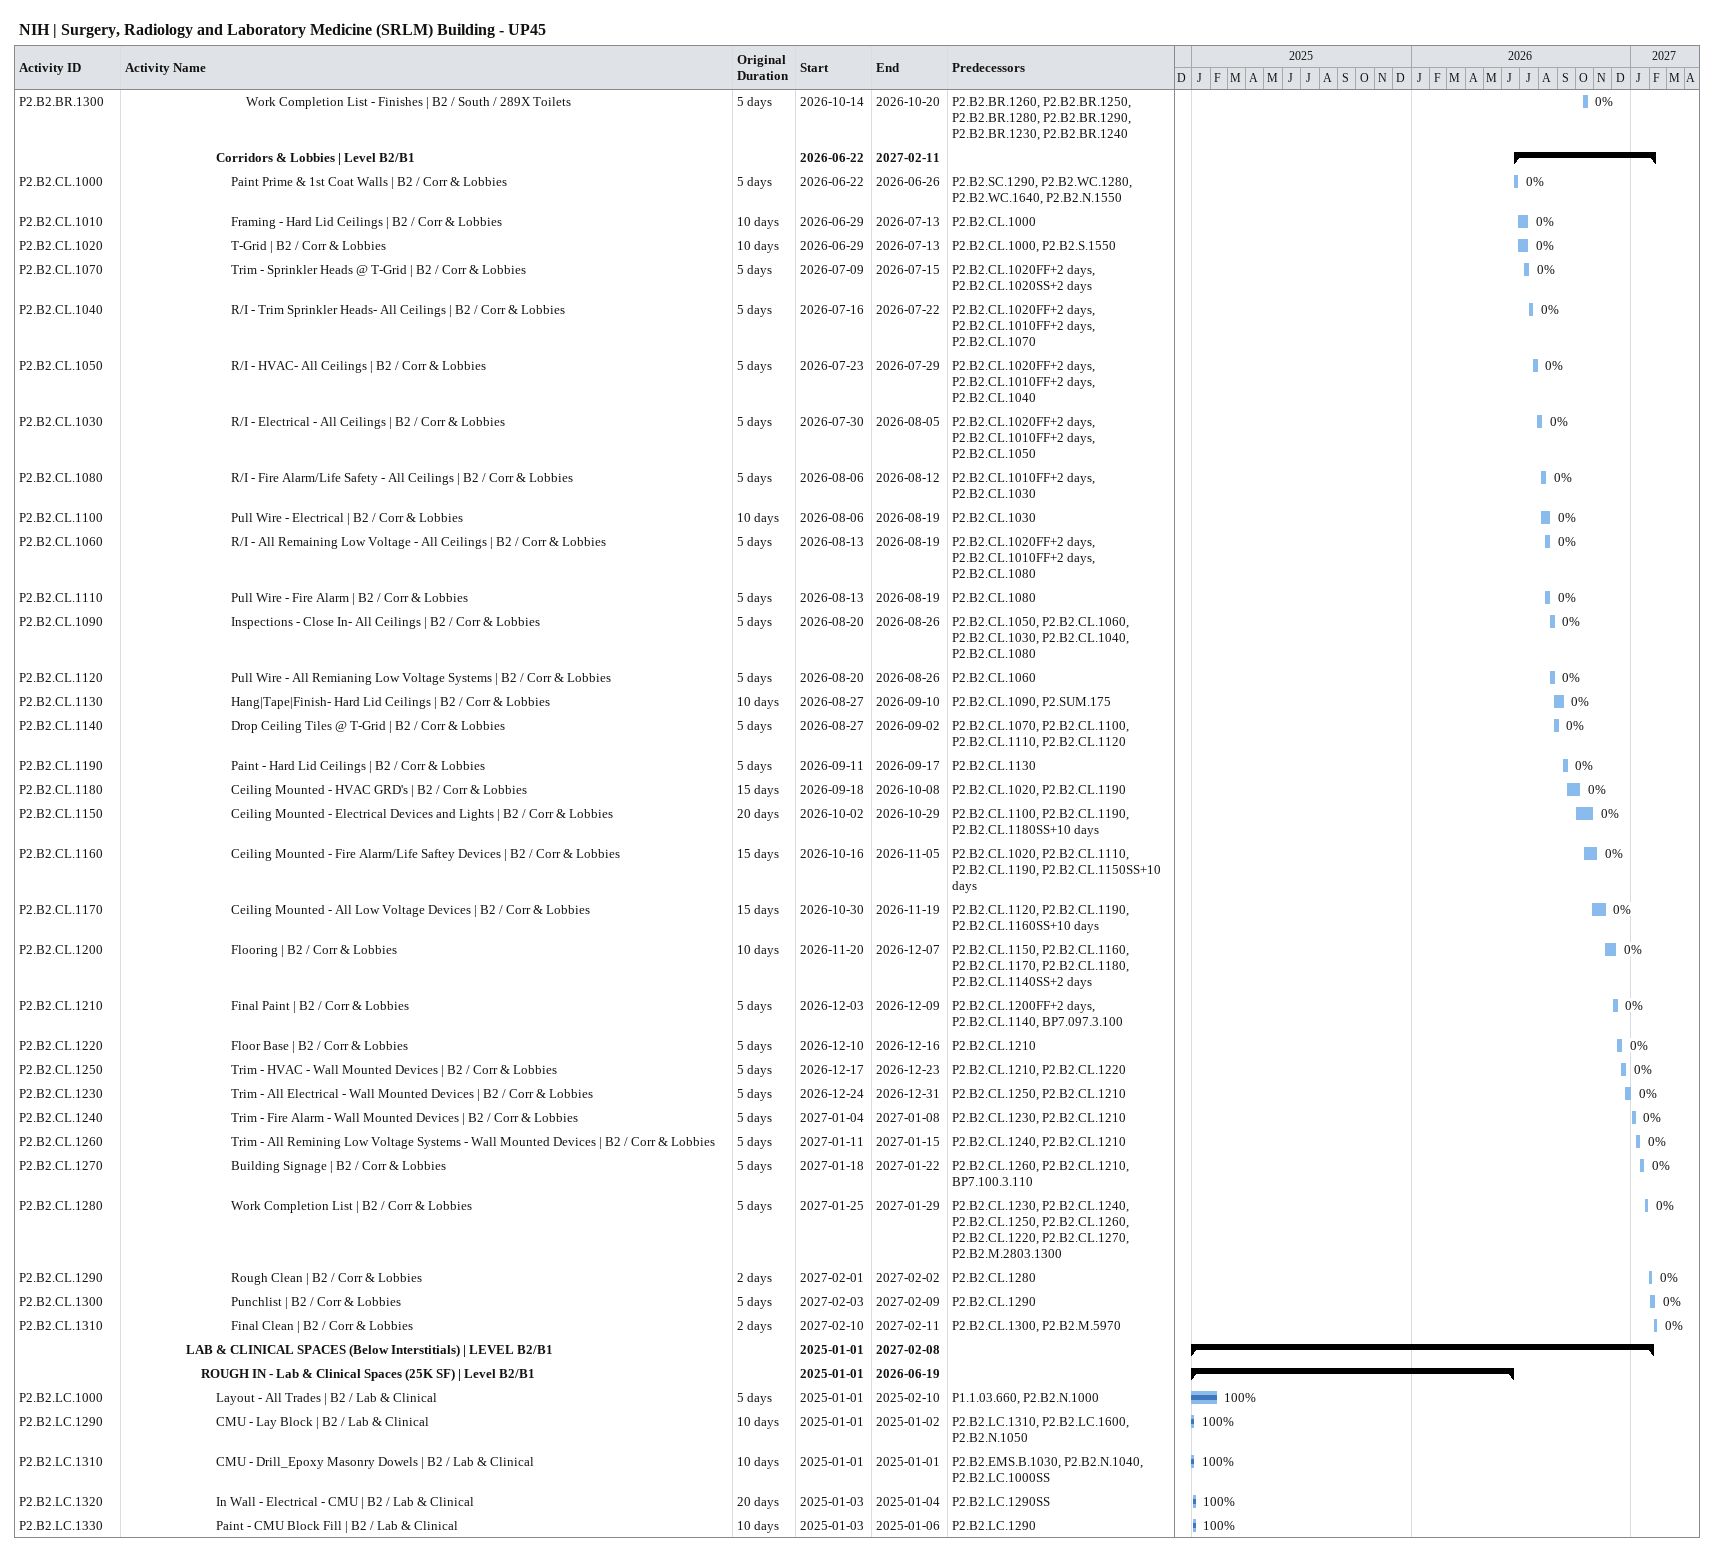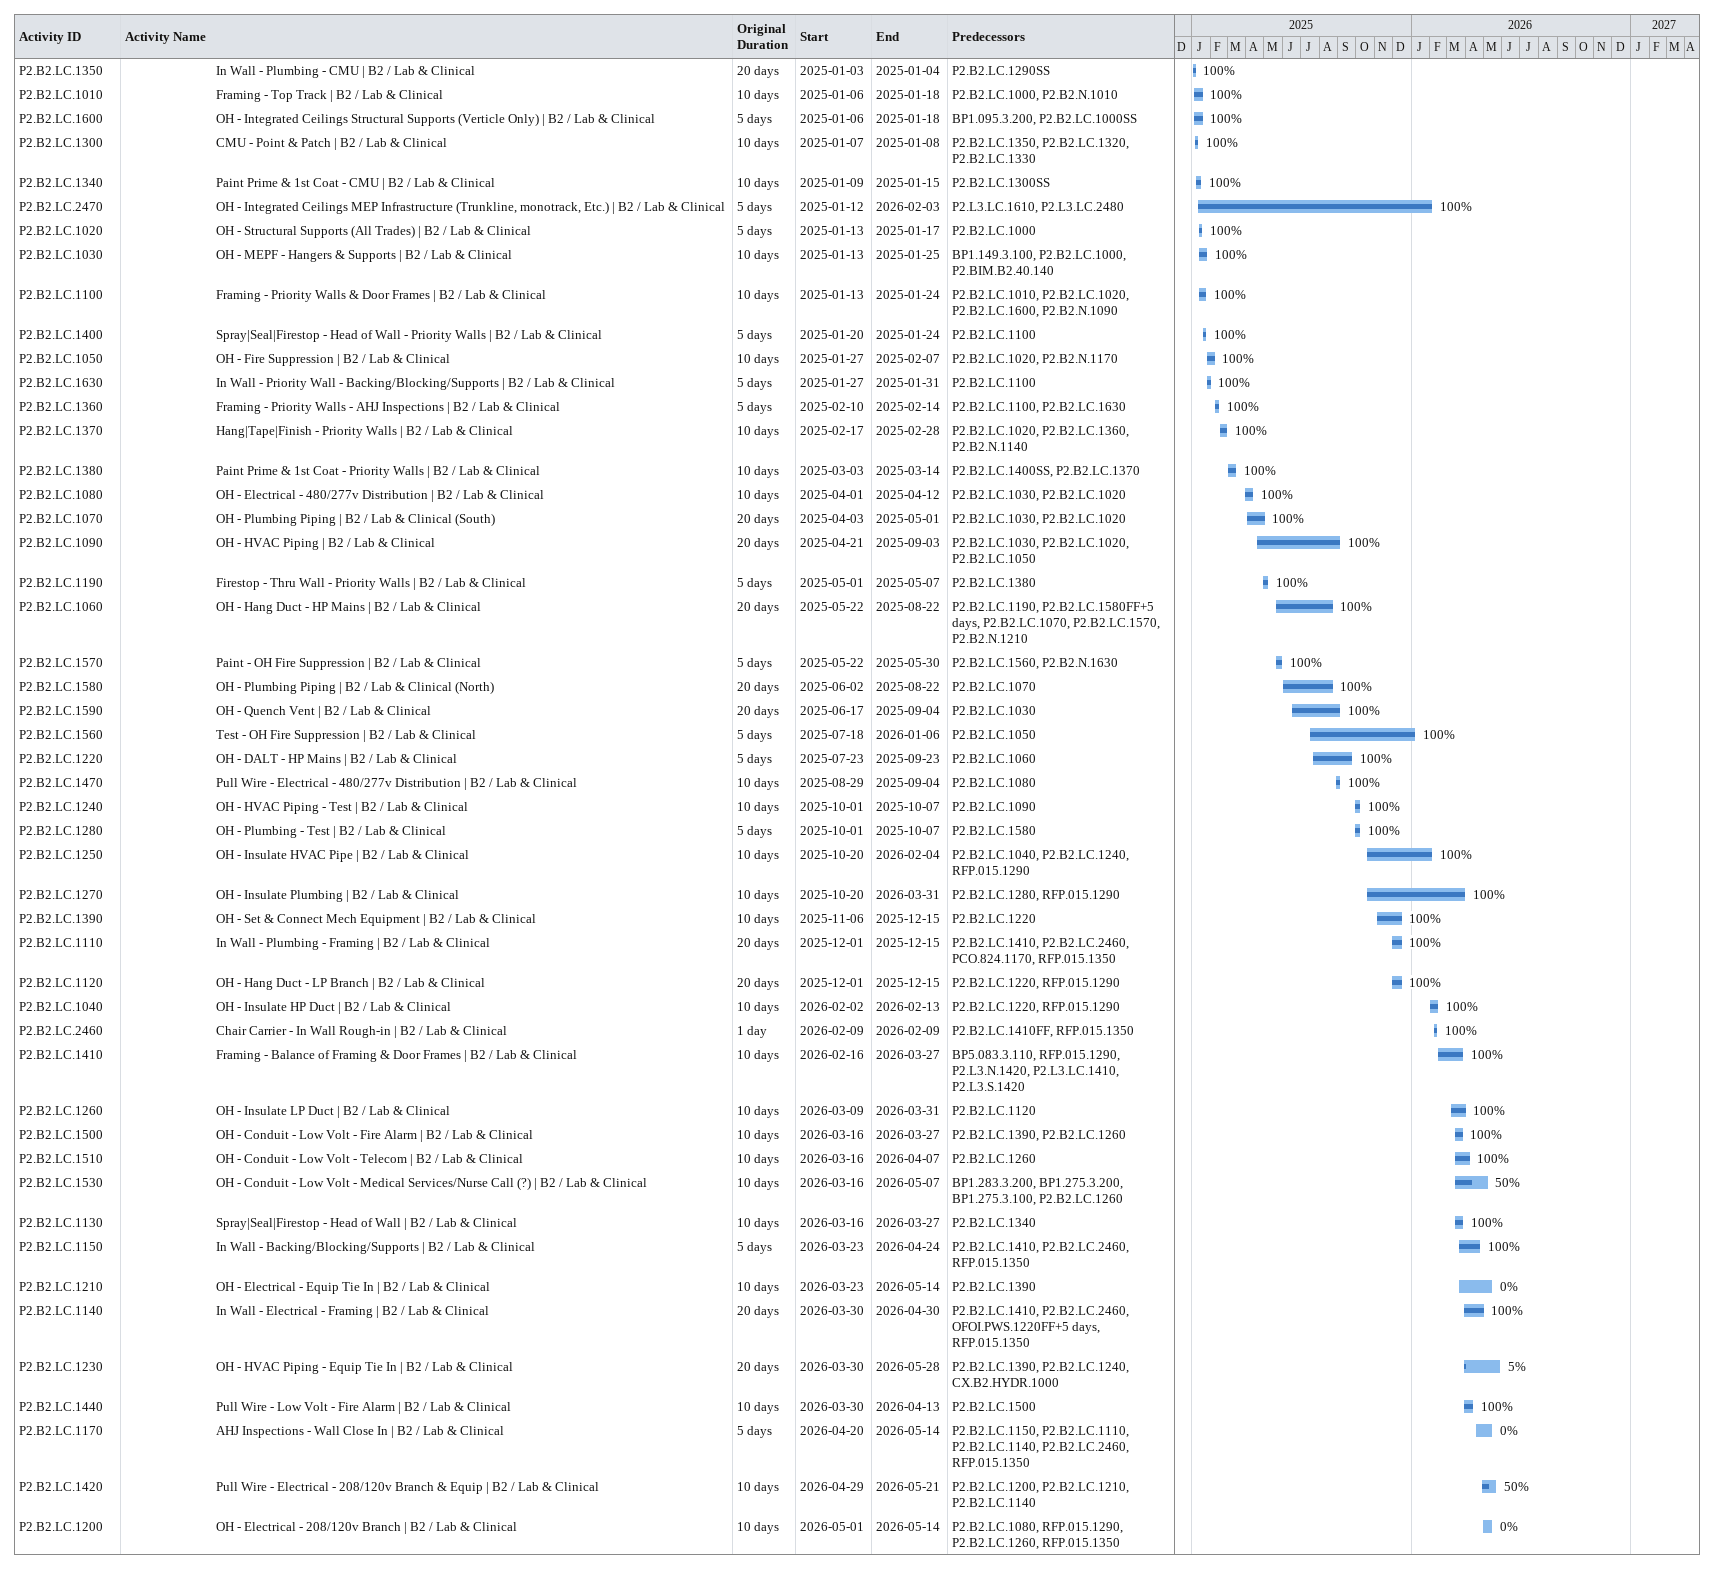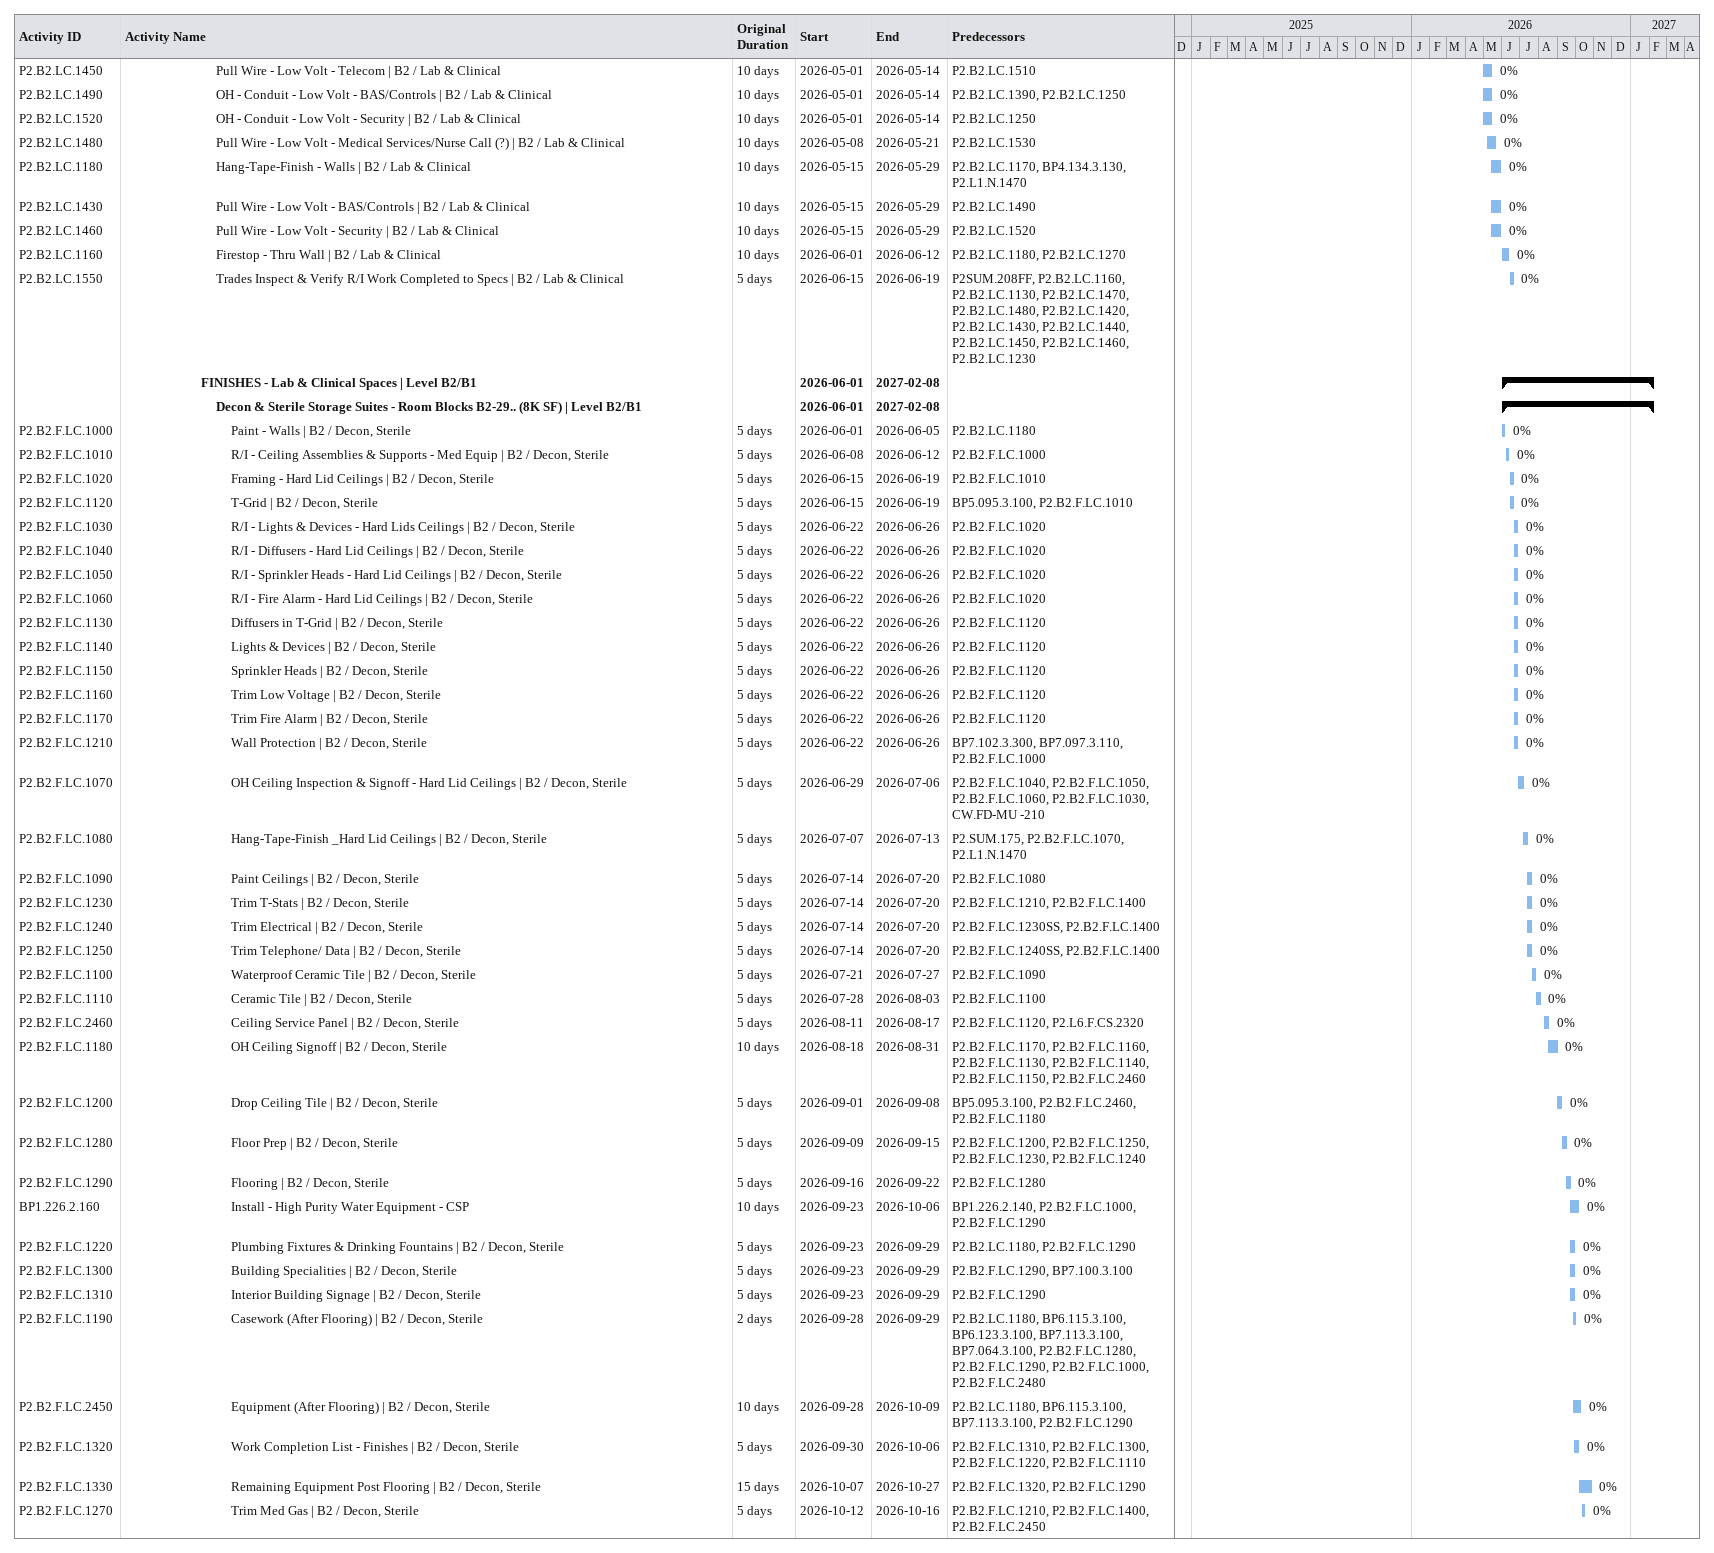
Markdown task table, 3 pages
NIH | Surgery, Radiology and Laboratory Medicine (SRLM) Building - UP45

| ID | Level | Task | Original duration | Start | Finish | Predecessors | % complete |
|---|---|---|---|---|---|---|---|
| P2.B2.BR.1300 | 9 | Work Completion List - Finishes \| B2 / South / 289X Toilets | 5d | 2026-10-14 | 2026-10-20 | P2.B2.BR.1260, P2.B2.BR.1250, P2.B2.BR.1280, P2.B2.BR.1290, P2.B2.BR.1230, P2.B2.BR.1240 | 0 |
|  | 7 | **Corridors & Lobbies \| Level B2/B1** |  | 2026-06-22 | 2027-02-11 |  |  |
| P2.B2.CL.1000 | 8 | Paint Prime & 1st Coat Walls \| B2 / Corr & Lobbies | 5d | 2026-06-22 | 2026-06-26 | P2.B2.SC.1290, P2.B2.WC.1280, P2.B2.WC.1640, P2.B2.N.1550 | 0 |
| P2.B2.CL.1010 | 8 | Framing - Hard Lid Ceilings \| B2 / Corr & Lobbies | 10d | 2026-06-29 | 2026-07-13 | P2.B2.CL.1000 | 0 |
| P2.B2.CL.1020 | 8 | T-Grid \| B2 / Corr & Lobbies | 10d | 2026-06-29 | 2026-07-13 | P2.B2.CL.1000, P2.B2.S.1550 | 0 |
| P2.B2.CL.1070 | 8 | Trim - Sprinkler Heads @ T-Grid \| B2 / Corr & Lobbies | 5d | 2026-07-09 | 2026-07-15 | P2.B2.CL.1020FF+2d, P2.B2.CL.1020SS+2d | 0 |
| P2.B2.CL.1040 | 8 | R/I - Trim Sprinkler Heads- All Ceilings \| B2 / Corr & Lobbies | 5d | 2026-07-16 | 2026-07-22 | P2.B2.CL.1020FF+2d, P2.B2.CL.1010FF+2d, P2.B2.CL.1070 | 0 |
| P2.B2.CL.1050 | 8 | R/I - HVAC- All Ceilings \| B2 / Corr & Lobbies | 5d | 2026-07-23 | 2026-07-29 | P2.B2.CL.1020FF+2d, P2.B2.CL.1010FF+2d, P2.B2.CL.1040 | 0 |
| P2.B2.CL.1030 | 8 | R/I - Electrical - All Ceilings \| B2 / Corr & Lobbies | 5d | 2026-07-30 | 2026-08-05 | P2.B2.CL.1020FF+2d, P2.B2.CL.1010FF+2d, P2.B2.CL.1050 | 0 |
| P2.B2.CL.1080 | 8 | R/I - Fire Alarm/Life Safety - All Ceilings \| B2 / Corr & Lobbies | 5d | 2026-08-06 | 2026-08-12 | P2.B2.CL.1010FF+2d, P2.B2.CL.1030 | 0 |
| P2.B2.CL.1100 | 8 | Pull Wire - Electrical \| B2 / Corr & Lobbies | 10d | 2026-08-06 | 2026-08-19 | P2.B2.CL.1030 | 0 |
| P2.B2.CL.1060 | 8 | R/I - All Remaining Low Voltage - All Ceilings \| B2 / Corr & Lobbies | 5d | 2026-08-13 | 2026-08-19 | P2.B2.CL.1020FF+2d, P2.B2.CL.1010FF+2d, P2.B2.CL.1080 | 0 |
| P2.B2.CL.1110 | 8 | Pull Wire - Fire Alarm \| B2 / Corr & Lobbies | 5d | 2026-08-13 | 2026-08-19 | P2.B2.CL.1080 | 0 |
| P2.B2.CL.1090 | 8 | Inspections - Close In- All Ceilings \| B2 / Corr & Lobbies | 5d | 2026-08-20 | 2026-08-26 | P2.B2.CL.1050, P2.B2.CL.1060, P2.B2.CL.1030, P2.B2.CL.1040, P2.B2.CL.1080 | 0 |
| P2.B2.CL.1120 | 8 | Pull Wire - All Remianing Low Voltage Systems \| B2 / Corr & Lobbies | 5d | 2026-08-20 | 2026-08-26 | P2.B2.CL.1060 | 0 |
| P2.B2.CL.1130 | 8 | Hang\|Tape\|Finish- Hard Lid Ceilings \| B2 / Corr & Lobbies | 10d | 2026-08-27 | 2026-09-10 | P2.B2.CL.1090, P2.SUM.175 | 0 |
| P2.B2.CL.1140 | 8 | Drop Ceiling Tiles @ T-Grid \| B2 / Corr & Lobbies | 5d | 2026-08-27 | 2026-09-02 | P2.B2.CL.1070, P2.B2.CL.1100, P2.B2.CL.1110, P2.B2.CL.1120 | 0 |
| P2.B2.CL.1190 | 8 | Paint - Hard Lid Ceilings \| B2 / Corr & Lobbies | 5d | 2026-09-11 | 2026-09-17 | P2.B2.CL.1130 | 0 |
| P2.B2.CL.1180 | 8 | Ceiling Mounted - HVAC GRD's \| B2 / Corr & Lobbies | 15d | 2026-09-18 | 2026-10-08 | P2.B2.CL.1020, P2.B2.CL.1190 | 0 |
| P2.B2.CL.1150 | 8 | Ceiling Mounted - Electrical Devices and Lights \| B2 / Corr & Lobbies | 20d | 2026-10-02 | 2026-10-29 | P2.B2.CL.1100, P2.B2.CL.1190, P2.B2.CL.1180SS+10d | 0 |
| P2.B2.CL.1160 | 8 | Ceiling Mounted - Fire Alarm/Life Saftey Devices \| B2 / Corr & Lobbies | 15d | 2026-10-16 | 2026-11-05 | P2.B2.CL.1020, P2.B2.CL.1110, P2.B2.CL.1190, P2.B2.CL.1150SS+10d | 0 |
| P2.B2.CL.1170 | 8 | Ceiling Mounted - All Low Voltage Devices \| B2 / Corr & Lobbies | 15d | 2026-10-30 | 2026-11-19 | P2.B2.CL.1120, P2.B2.CL.1190, P2.B2.CL.1160SS+10d | 0 |
| P2.B2.CL.1200 | 8 | Flooring \| B2 / Corr & Lobbies | 10d | 2026-11-20 | 2026-12-07 | P2.B2.CL.1150, P2.B2.CL.1160, P2.B2.CL.1170, P2.B2.CL.1180, P2.B2.CL.1140SS+2d | 0 |
| P2.B2.CL.1210 | 8 | Final Paint \| B2 / Corr & Lobbies | 5d | 2026-12-03 | 2026-12-09 | P2.B2.CL.1200FF+2d, P2.B2.CL.1140, BP7.097.3.100 | 0 |
| P2.B2.CL.1220 | 8 | Floor Base \| B2 / Corr & Lobbies | 5d | 2026-12-10 | 2026-12-16 | P2.B2.CL.1210 | 0 |
| P2.B2.CL.1250 | 8 | Trim - HVAC - Wall Mounted Devices \| B2 / Corr & Lobbies | 5d | 2026-12-17 | 2026-12-23 | P2.B2.CL.1210, P2.B2.CL.1220 | 0 |
| P2.B2.CL.1230 | 8 | Trim - All Electrical - Wall Mounted Devices \| B2 / Corr & Lobbies | 5d | 2026-12-24 | 2026-12-31 | P2.B2.CL.1250, P2.B2.CL.1210 | 0 |
| P2.B2.CL.1240 | 8 | Trim - Fire Alarm - Wall Mounted Devices \| B2 / Corr & Lobbies | 5d | 2027-01-04 | 2027-01-08 | P2.B2.CL.1230, P2.B2.CL.1210 | 0 |
| P2.B2.CL.1260 | 8 | Trim - All Remining Low Voltage Systems - Wall Mounted Devices \| B2 / Corr & Lobbies | 5d | 2027-01-11 | 2027-01-15 | P2.B2.CL.1240, P2.B2.CL.1210 | 0 |
| P2.B2.CL.1270 | 8 | Building Signage \| B2 / Corr & Lobbies | 5d | 2027-01-18 | 2027-01-22 | P2.B2.CL.1260, P2.B2.CL.1210, BP7.100.3.110 | 0 |
| P2.B2.CL.1280 | 8 | Work Completion List \| B2 / Corr & Lobbies | 5d | 2027-01-25 | 2027-01-29 | P2.B2.CL.1230, P2.B2.CL.1240, P2.B2.CL.1250, P2.B2.CL.1260, P2.B2.CL.1220, P2.B2.CL.1270, P2.B2.M.2803.1300 | 0 |
| P2.B2.CL.1290 | 8 | Rough Clean \| B2 / Corr & Lobbies | 2d | 2027-02-01 | 2027-02-02 | P2.B2.CL.1280 | 0 |
| P2.B2.CL.1300 | 8 | Punchlist \| B2 / Corr & Lobbies | 5d | 2027-02-03 | 2027-02-09 | P2.B2.CL.1290 | 0 |
| P2.B2.CL.1310 | 8 | Final Clean \| B2 / Corr & Lobbies | 2d | 2027-02-10 | 2027-02-11 | P2.B2.CL.1300, P2.B2.M.5970 | 0 |
|  | 5 | **LAB & CLINICAL SPACES (Below Interstitials) \| LEVEL B2/B1** |  | 2025-01-01 | 2027-02-08 |  |  |
|  | 6 | **ROUGH IN - Lab & Clinical Spaces (25K SF) \| Level B2/B1** |  | 2025-01-01 | 2026-06-19 |  |  |
| P2.B2.LC.1000 | 7 | Layout - All Trades \| B2 / Lab & Clinical | 5d | 2025-01-01 | 2025-02-10 | P1.1.03.660, P2.B2.N.1000 | 100 |
| P2.B2.LC.1290 | 7 | CMU - Lay Block \| B2 / Lab & Clinical | 10d | 2025-01-01 | 2025-01-02 | P2.B2.LC.1310, P2.B2.LC.1600, P2.B2.N.1050 | 100 |
| P2.B2.LC.1310 | 7 | CMU - Drill_Epoxy Masonry Dowels \| B2 / Lab & Clinical | 10d | 2025-01-01 | 2025-01-01 | P2.B2.EMS.B.1030, P2.B2.N.1040, P2.B2.LC.1000SS | 100 |
| P2.B2.LC.1320 | 7 | In Wall - Electrical - CMU \| B2 / Lab & Clinical | 20d | 2025-01-03 | 2025-01-04 | P2.B2.LC.1290SS | 100 |
| P2.B2.LC.1330 | 7 | Paint - CMU Block Fill \| B2 / Lab & Clinical | 10d | 2025-01-03 | 2025-01-06 | P2.B2.LC.1290 | 100 |
| P2.B2.LC.1350 | 7 | In Wall - Plumbing - CMU \| B2 / Lab & Clinical | 20d | 2025-01-03 | 2025-01-04 | P2.B2.LC.1290SS | 100 |
| P2.B2.LC.1010 | 7 | Framing - Top Track \| B2 / Lab & Clinical | 10d | 2025-01-06 | 2025-01-18 | P2.B2.LC.1000, P2.B2.N.1010 | 100 |
| P2.B2.LC.1600 | 7 | OH - Integrated Ceilings Structural Supports (Verticle Only) \| B2 / Lab & Clinical | 5d | 2025-01-06 | 2025-01-18 | BP1.095.3.200, P2.B2.LC.1000SS | 100 |
| P2.B2.LC.1300 | 7 | CMU - Point & Patch \| B2 / Lab & Clinical | 10d | 2025-01-07 | 2025-01-08 | P2.B2.LC.1350, P2.B2.LC.1320, P2.B2.LC.1330 | 100 |
| P2.B2.LC.1340 | 7 | Paint Prime & 1st Coat - CMU \| B2 / Lab & Clinical | 10d | 2025-01-09 | 2025-01-15 | P2.B2.LC.1300SS | 100 |
| P2.B2.LC.2470 | 7 | OH - Integrated Ceilings MEP Infrastructure (Trunkline, monotrack, Etc.) \| B2 / Lab & Clinical | 5d | 2025-01-12 | 2026-02-03 | P2.L3.LC.1610, P2.L3.LC.2480 | 100 |
| P2.B2.LC.1020 | 7 | OH - Structural Supports (All Trades) \| B2 / Lab & Clinical | 5d | 2025-01-13 | 2025-01-17 | P2.B2.LC.1000 | 100 |
| P2.B2.LC.1030 | 7 | OH - MEPF - Hangers & Supports \| B2 / Lab & Clinical | 10d | 2025-01-13 | 2025-01-25 | BP1.149.3.100, P2.B2.LC.1000, P2.BIM.B2.40.140 | 100 |
| P2.B2.LC.1100 | 7 | Framing - Priority Walls & Door Frames \| B2 / Lab & Clinical | 10d | 2025-01-13 | 2025-01-24 | P2.B2.LC.1010, P2.B2.LC.1020, P2.B2.LC.1600, P2.B2.N.1090 | 100 |
| P2.B2.LC.1400 | 7 | Spray\|Seal\|Firestop - Head of Wall - Priority Walls \| B2 / Lab & Clinical | 5d | 2025-01-20 | 2025-01-24 | P2.B2.LC.1100 | 100 |
| P2.B2.LC.1050 | 7 | OH - Fire Suppression \| B2 / Lab & Clinical | 10d | 2025-01-27 | 2025-02-07 | P2.B2.LC.1020, P2.B2.N.1170 | 100 |
| P2.B2.LC.1630 | 7 | In Wall - Priority Wall - Backing/Blocking/Supports \| B2 / Lab & Clinical | 5d | 2025-01-27 | 2025-01-31 | P2.B2.LC.1100 | 100 |
| P2.B2.LC.1360 | 7 | Framing - Priority Walls - AHJ Inspections \| B2 / Lab & Clinical | 5d | 2025-02-10 | 2025-02-14 | P2.B2.LC.1100, P2.B2.LC.1630 | 100 |
| P2.B2.LC.1370 | 7 | Hang\|Tape\|Finish - Priority Walls \| B2 / Lab & Clinical | 10d | 2025-02-17 | 2025-02-28 | P2.B2.LC.1020, P2.B2.LC.1360, P2.B2.N.1140 | 100 |
| P2.B2.LC.1380 | 7 | Paint Prime & 1st Coat - Priority Walls \| B2 / Lab & Clinical | 10d | 2025-03-03 | 2025-03-14 | P2.B2.LC.1400SS, P2.B2.LC.1370 | 100 |
| P2.B2.LC.1080 | 7 | OH - Electrical - 480/277v Distribution \| B2 / Lab & Clinical | 10d | 2025-04-01 | 2025-04-12 | P2.B2.LC.1030, P2.B2.LC.1020 | 100 |
| P2.B2.LC.1070 | 7 | OH - Plumbing Piping \| B2 / Lab & Clinical (South) | 20d | 2025-04-03 | 2025-05-01 | P2.B2.LC.1030, P2.B2.LC.1020 | 100 |
| P2.B2.LC.1090 | 7 | OH - HVAC Piping \| B2 / Lab & Clinical | 20d | 2025-04-21 | 2025-09-03 | P2.B2.LC.1030, P2.B2.LC.1020, P2.B2.LC.1050 | 100 |
| P2.B2.LC.1190 | 7 | Firestop - Thru Wall - Priority Walls \| B2 / Lab & Clinical | 5d | 2025-05-01 | 2025-05-07 | P2.B2.LC.1380 | 100 |
| P2.B2.LC.1060 | 7 | OH - Hang Duct - HP Mains \| B2 / Lab & Clinical | 20d | 2025-05-22 | 2025-08-22 | P2.B2.LC.1190, P2.B2.LC.1580FF+5d, P2.B2.LC.1070, P2.B2.LC.1570, P2.B2.N.1210 | 100 |
| P2.B2.LC.1570 | 7 | Paint - OH Fire Suppression \| B2 / Lab & Clinical | 5d | 2025-05-22 | 2025-05-30 | P2.B2.LC.1560, P2.B2.N.1630 | 100 |
| P2.B2.LC.1580 | 7 | OH - Plumbing Piping \| B2 / Lab & Clinical (North) | 20d | 2025-06-02 | 2025-08-22 | P2.B2.LC.1070 | 100 |
| P2.B2.LC.1590 | 7 | OH - Quench Vent \| B2 / Lab & Clinical | 20d | 2025-06-17 | 2025-09-04 | P2.B2.LC.1030 | 100 |
| P2.B2.LC.1560 | 7 | Test - OH Fire Suppression \| B2 / Lab & Clinical | 5d | 2025-07-18 | 2026-01-06 | P2.B2.LC.1050 | 100 |
| P2.B2.LC.1220 | 7 | OH - DALT - HP Mains \| B2 / Lab & Clinical | 5d | 2025-07-23 | 2025-09-23 | P2.B2.LC.1060 | 100 |
| P2.B2.LC.1470 | 7 | Pull Wire - Electrical - 480/277v Distribution \| B2 / Lab & Clinical | 10d | 2025-08-29 | 2025-09-04 | P2.B2.LC.1080 | 100 |
| P2.B2.LC.1240 | 7 | OH - HVAC Piping - Test \| B2 / Lab & Clinical | 10d | 2025-10-01 | 2025-10-07 | P2.B2.LC.1090 | 100 |
| P2.B2.LC.1280 | 7 | OH - Plumbing - Test \| B2 / Lab & Clinical | 5d | 2025-10-01 | 2025-10-07 | P2.B2.LC.1580 | 100 |
| P2.B2.LC.1250 | 7 | OH - Insulate HVAC Pipe \| B2 / Lab & Clinical | 10d | 2025-10-20 | 2026-02-04 | P2.B2.LC.1040, P2.B2.LC.1240, RFP.015.1290 | 100 |
| P2.B2.LC.1270 | 7 | OH - Insulate Plumbing \| B2 / Lab & Clinical | 10d | 2025-10-20 | 2026-03-31 | P2.B2.LC.1280, RFP.015.1290 | 100 |
| P2.B2.LC.1390 | 7 | OH - Set & Connect Mech Equipment \| B2 / Lab & Clinical | 10d | 2025-11-06 | 2025-12-15 | P2.B2.LC.1220 | 100 |
| P2.B2.LC.1110 | 7 | In Wall - Plumbing - Framing \| B2 / Lab & Clinical | 20d | 2025-12-01 | 2025-12-15 | P2.B2.LC.1410, P2.B2.LC.2460, PCO.824.1170, RFP.015.1350 | 100 |
| P2.B2.LC.1120 | 7 | OH - Hang Duct - LP Branch \| B2 / Lab & Clinical | 20d | 2025-12-01 | 2025-12-15 | P2.B2.LC.1220, RFP.015.1290 | 100 |
| P2.B2.LC.1040 | 7 | OH - Insulate HP Duct \| B2 / Lab & Clinical | 10d | 2026-02-02 | 2026-02-13 | P2.B2.LC.1220, RFP.015.1290 | 100 |
| P2.B2.LC.2460 | 7 | Chair Carrier - In Wall Rough-in \| B2 / Lab & Clinical | 1d | 2026-02-09 | 2026-02-09 | P2.B2.LC.1410FF, RFP.015.1350 | 100 |
| P2.B2.LC.1410 | 7 | Framing - Balance of Framing & Door Frames \| B2 / Lab & Clinical | 10d | 2026-02-16 | 2026-03-27 | BP5.083.3.110, RFP.015.1290, P2.L3.N.1420, P2.L3.LC.1410, P2.L3.S.1420 | 100 |
| P2.B2.LC.1260 | 7 | OH - Insulate LP Duct \| B2 / Lab & Clinical | 10d | 2026-03-09 | 2026-03-31 | P2.B2.LC.1120 | 100 |
| P2.B2.LC.1500 | 7 | OH - Conduit - Low Volt - Fire Alarm \| B2 / Lab & Clinical | 10d | 2026-03-16 | 2026-03-27 | P2.B2.LC.1390, P2.B2.LC.1260 | 100 |
| P2.B2.LC.1510 | 7 | OH - Conduit - Low Volt - Telecom \| B2 / Lab & Clinical | 10d | 2026-03-16 | 2026-04-07 | P2.B2.LC.1260 | 100 |
| P2.B2.LC.1530 | 7 | OH - Conduit - Low Volt - Medical Services/Nurse Call (?) \| B2 / Lab & Clinical | 10d | 2026-03-16 | 2026-05-07 | BP1.283.3.200, BP1.275.3.200, BP1.275.3.100, P2.B2.LC.1260 | 50 |
| P2.B2.LC.1130 | 7 | Spray\|Seal\|Firestop - Head of Wall \| B2 / Lab & Clinical | 10d | 2026-03-16 | 2026-03-27 | P2.B2.LC.1340 | 100 |
| P2.B2.LC.1150 | 7 | In Wall - Backing/Blocking/Supports \| B2 / Lab & Clinical | 5d | 2026-03-23 | 2026-04-24 | P2.B2.LC.1410, P2.B2.LC.2460, RFP.015.1350 | 100 |
| P2.B2.LC.1210 | 7 | OH - Electrical - Equip Tie In \| B2 / Lab & Clinical | 10d | 2026-03-23 | 2026-05-14 | P2.B2.LC.1390 | 0 |
| P2.B2.LC.1140 | 7 | In Wall - Electrical - Framing \| B2 / Lab & Clinical | 20d | 2026-03-30 | 2026-04-30 | P2.B2.LC.1410, P2.B2.LC.2460, OFOI.PWS.1220FF+5d, RFP.015.1350 | 100 |
| P2.B2.LC.1230 | 7 | OH - HVAC Piping - Equip Tie In \| B2 / Lab & Clinical | 20d | 2026-03-30 | 2026-05-28 | P2.B2.LC.1390, P2.B2.LC.1240, CX.B2.HYDR.1000 | 5 |
| P2.B2.LC.1440 | 7 | Pull Wire - Low Volt - Fire Alarm \| B2 / Lab & Clinical | 10d | 2026-03-30 | 2026-04-13 | P2.B2.LC.1500 | 100 |
| P2.B2.LC.1170 | 7 | AHJ Inspections - Wall Close In \| B2 / Lab & Clinical | 5d | 2026-04-20 | 2026-05-14 | P2.B2.LC.1150, P2.B2.LC.1110, P2.B2.LC.1140, P2.B2.LC.2460, RFP.015.1350 | 0 |
| P2.B2.LC.1420 | 7 | Pull Wire - Electrical - 208/120v Branch & Equip \| B2 / Lab & Clinical | 10d | 2026-04-29 | 2026-05-21 | P2.B2.LC.1200, P2.B2.LC.1210, P2.B2.LC.1140 | 50 |
| P2.B2.LC.1200 | 7 | OH - Electrical - 208/120v Branch \| B2 / Lab & Clinical | 10d | 2026-05-01 | 2026-05-14 | P2.B2.LC.1080, RFP.015.1290, P2.B2.LC.1260, RFP.015.1350 | 0 |
| P2.B2.LC.1450 | 7 | Pull Wire - Low Volt - Telecom \| B2 / Lab & Clinical | 10d | 2026-05-01 | 2026-05-14 | P2.B2.LC.1510 | 0 |
| P2.B2.LC.1490 | 7 | OH - Conduit - Low Volt - BAS/Controls \| B2 / Lab & Clinical | 10d | 2026-05-01 | 2026-05-14 | P2.B2.LC.1390, P2.B2.LC.1250 | 0 |
| P2.B2.LC.1520 | 7 | OH - Conduit - Low Volt - Security \| B2 / Lab & Clinical | 10d | 2026-05-01 | 2026-05-14 | P2.B2.LC.1250 | 0 |
| P2.B2.LC.1480 | 7 | Pull Wire - Low Volt - Medical Services/Nurse Call (?) \| B2 / Lab & Clinical | 10d | 2026-05-08 | 2026-05-21 | P2.B2.LC.1530 | 0 |
| P2.B2.LC.1180 | 7 | Hang-Tape-Finish - Walls \| B2 / Lab & Clinical | 10d | 2026-05-15 | 2026-05-29 | P2.B2.LC.1170, BP4.134.3.130, P2.L1.N.1470 | 0 |
| P2.B2.LC.1430 | 7 | Pull Wire - Low Volt - BAS/Controls \| B2 / Lab & Clinical | 10d | 2026-05-15 | 2026-05-29 | P2.B2.LC.1490 | 0 |
| P2.B2.LC.1460 | 7 | Pull Wire - Low Volt - Security \| B2 / Lab & Clinical | 10d | 2026-05-15 | 2026-05-29 | P2.B2.LC.1520 | 0 |
| P2.B2.LC.1160 | 7 | Firestop - Thru Wall \| B2 / Lab & Clinical | 10d | 2026-06-01 | 2026-06-12 | P2.B2.LC.1180, P2.B2.LC.1270 | 0 |
| P2.B2.LC.1550 | 7 | Trades Inspect & Verify R/I Work Completed to Specs \| B2 / Lab & Clinical | 5d | 2026-06-15 | 2026-06-19 | P2SUM.208FF, P2.B2.LC.1160, P2.B2.LC.1130, P2.B2.LC.1470, P2.B2.LC.1480, P2.B2.LC.1420, P2.B2.LC.1430, P2.B2.LC.1440, P2.B2.LC.1450, P2.B2.LC.1460, P2.B2.LC.1230 | 0 |
|  | 6 | **FINISHES - Lab & Clinical Spaces \| Level B2/B1** |  | 2026-06-01 | 2027-02-08 |  |  |
|  | 7 | **Decon & Sterile Storage Suites - Room Blocks B2-29.. (8K SF) \| Level B2/B1** |  | 2026-06-01 | 2027-02-08 |  |  |
| P2.B2.F.LC.1000 | 8 | Paint - Walls \| B2 / Decon, Sterile | 5d | 2026-06-01 | 2026-06-05 | P2.B2.LC.1180 | 0 |
| P2.B2.F.LC.1010 | 8 | R/I - Ceiling Assemblies & Supports - Med Equip \| B2 / Decon, Sterile | 5d | 2026-06-08 | 2026-06-12 | P2.B2.F.LC.1000 | 0 |
| P2.B2.F.LC.1020 | 8 | Framing - Hard Lid Ceilings \| B2 / Decon, Sterile | 5d | 2026-06-15 | 2026-06-19 | P2.B2.F.LC.1010 | 0 |
| P2.B2.F.LC.1120 | 8 | T-Grid \| B2 / Decon, Sterile | 5d | 2026-06-15 | 2026-06-19 | BP5.095.3.100, P2.B2.F.LC.1010 | 0 |
| P2.B2.F.LC.1030 | 8 | R/I - Lights & Devices - Hard Lids Ceilings \| B2 / Decon, Sterile | 5d | 2026-06-22 | 2026-06-26 | P2.B2.F.LC.1020 | 0 |
| P2.B2.F.LC.1040 | 8 | R/I - Diffusers - Hard Lid Ceilings \| B2 / Decon, Sterile | 5d | 2026-06-22 | 2026-06-26 | P2.B2.F.LC.1020 | 0 |
| P2.B2.F.LC.1050 | 8 | R/I - Sprinkler Heads - Hard Lid Ceilings \| B2 / Decon, Sterile | 5d | 2026-06-22 | 2026-06-26 | P2.B2.F.LC.1020 | 0 |
| P2.B2.F.LC.1060 | 8 | R/I - Fire Alarm - Hard Lid Ceilings \| B2 / Decon, Sterile | 5d | 2026-06-22 | 2026-06-26 | P2.B2.F.LC.1020 | 0 |
| P2.B2.F.LC.1130 | 8 | Diffusers in T-Grid \| B2 / Decon, Sterile | 5d | 2026-06-22 | 2026-06-26 | P2.B2.F.LC.1120 | 0 |
| P2.B2.F.LC.1140 | 8 | Lights & Devices \| B2 / Decon, Sterile | 5d | 2026-06-22 | 2026-06-26 | P2.B2.F.LC.1120 | 0 |
| P2.B2.F.LC.1150 | 8 | Sprinkler Heads \| B2 / Decon, Sterile | 5d | 2026-06-22 | 2026-06-26 | P2.B2.F.LC.1120 | 0 |
| P2.B2.F.LC.1160 | 8 | Trim Low Voltage \| B2 / Decon, Sterile | 5d | 2026-06-22 | 2026-06-26 | P2.B2.F.LC.1120 | 0 |
| P2.B2.F.LC.1170 | 8 | Trim Fire Alarm \| B2 / Decon, Sterile | 5d | 2026-06-22 | 2026-06-26 | P2.B2.F.LC.1120 | 0 |
| P2.B2.F.LC.1210 | 8 | Wall Protection \| B2 / Decon, Sterile | 5d | 2026-06-22 | 2026-06-26 | BP7.102.3.300, BP7.097.3.110, P2.B2.F.LC.1000 | 0 |
| P2.B2.F.LC.1070 | 8 | OH Ceiling Inspection & Signoff - Hard Lid Ceilings \| B2 / Decon, Sterile | 5d | 2026-06-29 | 2026-07-06 | P2.B2.F.LC.1040, P2.B2.F.LC.1050, P2.B2.F.LC.1060, P2.B2.F.LC.1030, CW.FD-MU -210 | 0 |
| P2.B2.F.LC.1080 | 8 | Hang-Tape-Finish _Hard Lid Ceilings \| B2 / Decon, Sterile | 5d | 2026-07-07 | 2026-07-13 | P2.SUM.175, P2.B2.F.LC.1070, P2.L1.N.1470 | 0 |
| P2.B2.F.LC.1090 | 8 | Paint Ceilings \| B2 / Decon, Sterile | 5d | 2026-07-14 | 2026-07-20 | P2.B2.F.LC.1080 | 0 |
| P2.B2.F.LC.1230 | 8 | Trim T-Stats \| B2 / Decon, Sterile | 5d | 2026-07-14 | 2026-07-20 | P2.B2.F.LC.1210, P2.B2.F.LC.1400 | 0 |
| P2.B2.F.LC.1240 | 8 | Trim Electrical \| B2 / Decon, Sterile | 5d | 2026-07-14 | 2026-07-20 | P2.B2.F.LC.1230SS, P2.B2.F.LC.1400 | 0 |
| P2.B2.F.LC.1250 | 8 | Trim Telephone/ Data \| B2 / Decon, Sterile | 5d | 2026-07-14 | 2026-07-20 | P2.B2.F.LC.1240SS, P2.B2.F.LC.1400 | 0 |
| P2.B2.F.LC.1100 | 8 | Waterproof Ceramic Tile \| B2 / Decon, Sterile | 5d | 2026-07-21 | 2026-07-27 | P2.B2.F.LC.1090 | 0 |
| P2.B2.F.LC.1110 | 8 | Ceramic Tile \| B2 / Decon, Sterile | 5d | 2026-07-28 | 2026-08-03 | P2.B2.F.LC.1100 | 0 |
| P2.B2.F.LC.2460 | 8 | Ceiling Service Panel \| B2 / Decon, Sterile | 5d | 2026-08-11 | 2026-08-17 | P2.B2.F.LC.1120, P2.L6.F.CS.2320 | 0 |
| P2.B2.F.LC.1180 | 8 | OH Ceiling Signoff \| B2 / Decon, Sterile | 10d | 2026-08-18 | 2026-08-31 | P2.B2.F.LC.1170, P2.B2.F.LC.1160, P2.B2.F.LC.1130, P2.B2.F.LC.1140, P2.B2.F.LC.1150, P2.B2.F.LC.2460 | 0 |
| P2.B2.F.LC.1200 | 8 | Drop Ceiling Tile \| B2 / Decon, Sterile | 5d | 2026-09-01 | 2026-09-08 | BP5.095.3.100, P2.B2.F.LC.2460, P2.B2.F.LC.1180 | 0 |
| P2.B2.F.LC.1280 | 8 | Floor Prep \| B2 / Decon, Sterile | 5d | 2026-09-09 | 2026-09-15 | P2.B2.F.LC.1200, P2.B2.F.LC.1250, P2.B2.F.LC.1230, P2.B2.F.LC.1240 | 0 |
| P2.B2.F.LC.1290 | 8 | Flooring \| B2 / Decon, Sterile | 5d | 2026-09-16 | 2026-09-22 | P2.B2.F.LC.1280 | 0 |
| BP1.226.2.160 | 8 | Install - High Purity Water Equipment - CSP | 10d | 2026-09-23 | 2026-10-06 | BP1.226.2.140, P2.B2.F.LC.1000, P2.B2.F.LC.1290 | 0 |
| P2.B2.F.LC.1220 | 8 | Plumbing Fixtures & Drinking Fountains \| B2 / Decon, Sterile | 5d | 2026-09-23 | 2026-09-29 | P2.B2.LC.1180, P2.B2.F.LC.1290 | 0 |
| P2.B2.F.LC.1300 | 8 | Building Specialities \| B2 / Decon, Sterile | 5d | 2026-09-23 | 2026-09-29 | P2.B2.F.LC.1290, BP7.100.3.100 | 0 |
| P2.B2.F.LC.1310 | 8 | Interior Building Signage \| B2 / Decon, Sterile | 5d | 2026-09-23 | 2026-09-29 | P2.B2.F.LC.1290 | 0 |
| P2.B2.F.LC.1190 | 8 | Casework (After Flooring) \| B2 / Decon, Sterile | 2d | 2026-09-28 | 2026-09-29 | P2.B2.LC.1180, BP6.115.3.100, BP6.123.3.100, BP7.113.3.100, BP7.064.3.100, P2.B2.F.LC.1280, P2.B2.F.LC.1290, P2.B2.F.LC.1000, P2.B2.F.LC.2480 | 0 |
| P2.B2.F.LC.2450 | 8 | Equipment (After Flooring) \| B2 / Decon, Sterile | 10d | 2026-09-28 | 2026-10-09 | P2.B2.LC.1180, BP6.115.3.100, BP7.113.3.100, P2.B2.F.LC.1290 | 0 |
| P2.B2.F.LC.1320 | 8 | Work Completion List - Finishes \| B2 / Decon, Sterile | 5d | 2026-09-30 | 2026-10-06 | P2.B2.F.LC.1310, P2.B2.F.LC.1300, P2.B2.F.LC.1220, P2.B2.F.LC.1110 | 0 |
| P2.B2.F.LC.1330 | 8 | Remaining Equipment Post Flooring \| B2 / Decon, Sterile | 15d | 2026-10-07 | 2026-10-27 | P2.B2.F.LC.1320, P2.B2.F.LC.1290 | 0 |
| P2.B2.F.LC.1270 | 8 | Trim Med Gas \| B2 / Decon, Sterile | 5d | 2026-10-12 | 2026-10-16 | P2.B2.F.LC.1210, P2.B2.F.LC.1400, P2.B2.F.LC.2450 | 0 |
